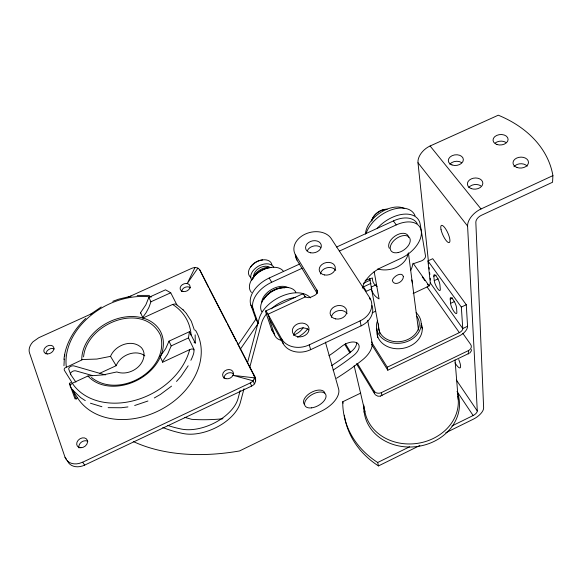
<?xml version="1.0" encoding="UTF-8"?>
<svg xmlns="http://www.w3.org/2000/svg" width="582" height="582" viewBox="0 0 582 582"><rect width="100%" height="100%" fill="white"/><g stroke="black" fill="none" stroke-linecap="round" stroke-linejoin="round"><path stroke-width="0.87" d="M67.476 460.835L68.574 462.872A15.081 11.764 -34.6 0 0 84.666 465.105L251.642 386.07C256.204 384.251 256.778 378.591 253.97 374.968L199.735 269.852C198.142 267.16 194.403 267.123 191.834 268.287L128.2 297.147M63.962 365.772L64.304 358.999M363.714 407.698L363.786 405.101M194.053 342.289L195.261 343.074L195.166 334.839M428.679 263.777L417.992 162.742A15.117 9.618 -40.3 0 1 430.105 145.987L498.287 115.2A122.162 88.595 -7.6 0 1 552.9 175.633L552.565 182.239L481.241 215.376A6.46 3.703 -38.7 0 0 475.836 222.222L483.635 407.807A12.178 5.573 -33 0 1 473.362 419.164L445.79 432.746M181.664 291.618L181.708 290.891A5.063 3.783 -22.2 0 1 189.667 287.268L190.532 287.872M63.947 359.378C65.431 343.453 74.343 329.106 85.823 318.347M64.624 356.722L64.878 354.918M45.963 353.812L46.131 352.714A5.267 3.841 -30.1 0 1 54.381 348.953M83.568 356.875C86.514 323.192 143.681 300.53 160.625 335.516C169.828 370.719 118.692 399.63 91.461 377.449M194.25 349.891L188.459 337.916L189.434 331.704L169.006 341.147L165.71 348.603L160.115 356.504L162.669 362.186L189.659 349.651C197.567 346.101 192.555 356.977 190.874 360.273M471.5 349.578L471.26 350.997L469.725 353.15M240.191 390.464L238.118 398.321A38.012 21.716 -24.9 0 1 181.344 429.058A180.078 111.322 -29.6 0 1 167.434 425.347M247.568 362.521L259.085 318.871A29.74 18.188 -29.6 0 1 282.459 295.867A29.74 18.188 -29.6 0 1 310.461 297.875M244.018 388.747L240.286 402.708A38.143 21.643 -25 0 1 183.323 433.561A180.762 110.987 -29.6 0 1 162.807 427.508M249.62 367.817L261.514 323.33A29.849 18.129 -29.6 0 1 266.796 313.509M183.097 309.908L176.906 304.903L170.73 292.775L165.506 289.814L148.89 297.373L145.835 304.837L140.546 312.687L142.939 318.012L144.387 318.463A42.806 32.374 -27.5 0 1 160.974 355.507L160.348 356.984A42.799 32.374 -27.5 0 1 126.025 384.549A42.799 32.374 -27.5 0 1 87.977 376.008L72.299 383.247L70.226 385.08L70.255 386.521L77.493 397.782A68.021 52.14 -27.4 0 0 163.557 408.178A68.021 52.14 -27.4 0 0 195.436 330.161M169.006 341.147L171.195 345.904L167.601 354.249L162.422 361.677L162.669 362.186M148.89 297.373L150.92 301.796L149.036 307.143L146.278 312.41L142.692 317.496L142.939 318.012L172.607 304.451L175.138 303.942L176.906 304.903M77.493 397.782L75.042 398.917L69.367 383.327L71.79 382.214L64.34 370.276L64.173 369.112L64.755 368.05L82.695 359.531L96.881 359.058L110.515 356.359C115.076 345.17 131.823 338.571 141.302 347.549A18.151 13.815 -27.6 0 1 144.045 353.863C144.372 366.929 128.615 376.27 116.837 371.942L103.123 374.888L87.969 376.016M194.999 267.538L187.215 283.565L197.887 268.113M188.161 365.802L180.937 376.445L176.499 381.443M238.38 344.559L255.898 319.14L250.864 305.041A25.972 16.398 -29.6 0 1 269.219 278.014L299.643 264.024M240.25 349.295L258.204 323.388L253.192 309.326L250.864 305.041M171.559 386.135L160.406 394.451L154.303 397.964M90.639 314.2L101.224 306.961M92.596 313.298L38.776 337.706L32.97 341.809A13.888 10.047 -30.1 0 0 29.515 352.925L65.024 457.263L66.494 459.984A15.154 11.786 -34.5 0 0 78.963 463.498L82.651 462.21L250.275 382.956C253.185 381.647 255.491 378.104 253.97 374.968M344.355 415.199A91.01 77.297 -5.4 0 0 378.482 465.913L419.84 445.536M378.482 465.913L377.689 462.501L409.51 446.838M451.938 425.959L473.144 415.519A4.903 2.248 -33 0 0 477.284 410.928L467.586 226.056L417.992 162.742M357.552 363.772L373.993 390.937A5.536 4.656 -11 0 0 381.392 392.617L468.539 350.553A5.522 4.496 -3.5 0 0 470.612 344.362L462.763 333.297M468.539 350.553L468.714 353.514L380.599 395.913M343.125 403.195L342.74 401.747L360.724 393.09M467.564 326.255L462.77 328.554A4.125 2.139 -34.6 0 1 459.344 332.635L387.256 367.213L387.808 370.21L459.569 335.763A9.618 4.991 -34.6 0 0 467.564 326.255L466.269 304.735L432.71 258.706L427.945 260.932L430.28 282.896L462.77 328.554L461.33 307.085L427.945 260.932M461.33 307.085L466.269 304.735M450.213 299.053A6.46 1.702 64.4 0 1 453.08 299.555A6.46 1.702 64.4 0 1 456.55 307.863L456.863 312.185A6.424 1.681 64.4 0 1 454.011 311.603A6.424 1.681 64.4 0 1 450.563 303.389L450.213 299.053L452.621 297.911M450.563 303.389L454.564 301.491M281.884 340.441A20.006 12.004 -29.6 0 1 274.653 334.956L269.124 318.398L283.23 343.686A20.959 16.762 -16.6 0 0 310.657 349.673L361.138 325.84A20.828 16.522 -12.6 0 0 372.036 305.601M434.259 280.633L433.816 276.246A6.337 1.63 64.9 0 1 436.478 276.53A6.337 1.63 64.9 0 1 439.905 284.714L440.312 289.079A6.293 1.615 64.8 0 1 437.664 288.716A6.293 1.615 64.8 0 1 434.259 280.633L438.188 278.785M372.196 312.803L375.477 311.261M413.147 293.51L427.072 286.955A3.965 2.241 -35.2 0 0 430.28 282.896M274.653 334.956L271.576 329.361L266.09 313.225A10.418 0.909 64.9 0 1 267.975 314.222L281.644 338.884A21.105 16.813 -16.6 0 0 309.246 344.864L360.091 320.893A20.974 16.572 -12.6 0 0 369.635 297.635L331.26 238.613A19.89 14.928 -14.3 0 0 305.375 234.044A19.89 14.928 -14.3 0 0 295.54 254.981L296.944 260.059L317.277 293.546M433.816 276.246L436.187 275.133M363.27 283.369L370.385 280.044M363.132 287.035L371.003 283.361M374.175 271.619L379.057 298.93A20.69 16.143 -9.6 0 1 371.265 287.086L376.103 284.831M371.934 288.687L366.369 291.291L363.088 286.257M265.77 310.955L302.793 293.779M295.54 254.981L316.899 290.069A4.94 3.834 -15 0 1 314.484 295.474L311.021 297.082A4.94 3.841 -15.3 0 1 304.866 296.209L305.288 296.922L267.975 314.222L269.619 319.096M99.864 373.229L116.174 365.692A17.605 13.502 -27.8 0 1 128.957 354.06A17.605 13.502 -27.8 0 1 144.831 355.842M171.195 345.904L188.459 337.916M467.586 226.056A16.049 9.188 -38.7 0 1 481.016 208.967L552.9 175.633M253.192 309.326A26.066 16.347 -29.6 0 1 271.663 282.277L302.189 268.222M339.321 251.126L396.247 224.914A25.841 15.678 -35.8 0 1 421.288 231.134A25.841 15.678 -35.8 0 1 400.962 258.35L381.581 267.364A24.757 14.565 -34 0 0 362.317 288.17M336.651 247.015L393.388 220.927A25.746 15.729 -35.9 0 1 417.178 223.539M150.92 301.796L170.73 292.775M147.937 401.005L134.675 405.509M112.777 301.309L118.793 299.133L131.045 296.18M365.161 280.459L372.422 277.941A22.698 13.43 -34.7 0 0 377.158 286.337M127.938 406.92L121.216 407.756L108.128 407.662M380.65 396.189L377.936 396.204L375.492 394.931M137.17 295.423L149.523 295.401M101.908 406.738L90.428 403.21M184.807 417.389L191.718 419.338A184.581 117.113 -29.6 0 0 222.921 418.764M92.494 375.594L75.995 370.916A3.55 2.204 -19 0 0 71.862 371.789A3.55 2.204 -19 0 0 70.778 374.663L75.9 382.112M105.327 374.932L74.14 365.947A3.536 2.212 -18.9 0 0 70.022 366.813A3.536 2.212 -18.9 0 0 68.945 369.679L70.778 374.663M85.292 400.649L80.622 397.593L72.859 390.158M182.763 309.471L185.942 312.927M430.105 145.987L481.016 208.967M381.537 395.367L381.945 395.738L381.392 392.617M186.276 313.371L191.303 321.213L194.388 330.089M65.024 457.263L66.588 459.438M393.388 220.927L396.247 224.914M69.367 383.327L70.655 385.131M413.075 263.195L429.29 286.068M422.248 276.894L424.86 280.582M427.464 284.263L428.512 285.74M427.072 286.955L459.344 332.635M82.651 462.21L84.666 465.105M456.441 380.133L477.284 410.928M457.008 391.475L473.144 415.519M371.396 341.947L387.256 367.213M371.527 344.231L387.808 370.21M345.337 343.598L350.51 352.132M344.784 344.435L349.913 352.91M356.431 363.699L374.59 393.752A1.833 0.946 -31.1 0 0 375.215 394.203M110.515 356.359L116.174 365.692M269.219 278.014L271.663 282.277M255.898 319.14L258.204 323.388M208.443 287.217L199.735 269.852M209.258 288.803L226.485 322.202M227.307 323.796L236.35 341.336M237.172 342.929L255.309 378.104M189.434 331.704L195.261 343.074M160.115 356.504L160.348 356.984M140.546 312.687L140.786 313.181M250.275 382.956L251.642 386.07M254.421 383.916L253.075 380.795L232.982 375.325L254.421 377.871L255.76 380.999M72.692 389.576L76.242 399.31M281.644 338.884L283.23 343.686M309.246 344.864L310.657 349.673M325.411 342.107L338.622 388.98A23.476 12.6 -29.2 0 1 321.468 411.088L239.478 450.97A212.801 131.219 -29.6 0 1 133.271 441.52M316.899 290.069L317.554 292.571M354.154 365.772L364.921 411.736M373.993 390.937L374.59 393.752M360.091 320.893L361.138 325.84M367.664 320.456L372.065 342.427A23.149 12.884 -31.2 0 1 362.295 360.04A184.581 117.113 -29.6 0 1 336.52 378.285M369.635 297.635L369.956 299.308M369.614 278.232L371.265 287.086M371.833 290.476L379.937 333.944M408.411 252.828L418.48 330.074M429.065 267.385L429.254 269.19M429.64 272.798L429.829 274.602M430.207 278.211L430.404 280.022M363.706 408.018L364.128 412.325M455.015 359.989L458.245 399.514M421.317 323.767A22.822 18.42 -9 0 1 401.231 348.589A22.822 18.42 -9 0 1 377.027 328.881M377.623 337.131A22.72 18.384 -9 0 1 377.507 332.7M421.113 325.513A22.72 18.384 -9 0 1 421.703 326.888M377.682 337.247A22.763 18.42 -9 0 1 377.587 332.3M421.972 327.237A22.763 18.42 -9 0 1 422.416 328.837M468.714 353.514A1.819 0.466 63.6 0 1 468.103 353.536M457.379 392.355A47.906 40.82 -7.7 0 1 421.004 445.87A47.906 40.82 -7.7 0 1 364.128 411.576M363.925 408.113A47.906 40.82 -7.7 0 1 363.954 406.382M457.816 396.095A47.113 40.085 -7.7 0 1 417.49 443.36A47.113 40.085 -7.7 0 1 364.652 410.048M416.152 312.694A22.487 18.086 -9.1 0 1 402.889 342.791A22.487 18.086 -9.1 0 1 377.565 320.624M416.872 316.324A20.545 16.522 -9.1 0 1 402.329 341.27A20.545 16.522 -9.1 0 1 378.555 323.883M377.689 462.501A91.541 77.552 -5.5 0 1 342.74 401.747M449.828 164.233A7.493 5.325 -6.6 0 1 461.57 162.574M495.289 142.925A7.501 5.223 -4.7 0 1 505.845 142.394M513.935 166.75A7.69 5.449 -3.4 0 1 527.212 166.139M468.765 187.52A7.682 5.558 -5.3 0 1 480.797 185.862M458.754 359.618A10.556 2.532 63.7 0 1 460.231 367.795A10.556 2.532 63.7 0 1 454.971 362.833M303.142 327.513A11.705 7.013 -29.6 0 1 293.393 335.145M252.784 279.025A12.789 8.286 -29.6 0 1 271.372 267.575M253.854 277.192A9.559 6.227 -29.6 0 1 258.684 268.498A9.559 6.227 -29.6 0 1 269.255 267.087M251.824 280.248A12.753 8.301 -29.6 0 1 258.19 266.316A12.753 8.301 -29.6 0 1 273.773 267.349M250.667 266.985A11.167 7.326 -29.5 0 1 262.657 259.936M250.697 277.316A12.702 8.323 -29.5 0 1 255.869 262.249A12.702 8.323 -29.5 0 1 271.925 264.839M302.495 293.968A10.367 1.331 65.1 0 1 305.237 296.907M293.874 334.948A8.439 6.751 -16.6 0 1 299.774 328.524A8.439 6.751 -16.6 0 1 308.569 329.856M320.486 274.006A8.112 6.235 -13.7 0 1 327.084 267.735A8.112 6.235 -13.7 0 1 335.727 270.419M307.398 250.551A7.959 5.995 -14.3 0 1 320.777 247.401M296.944 260.059A19.759 14.899 -14.3 0 1 295.292 254.487M331.369 317.357A8.395 6.678 -13.5 0 1 338.157 310.723A8.395 6.678 -13.5 0 1 347.141 313.676M307.791 328.75A20.006 12.004 -29.6 0 1 297.628 337.269M273.787 332.613A19.912 12.055 -29.6 0 1 271.576 329.361M263.559 299.628A16.442 10.287 -29.6 0 1 284.583 287.661M261.776 311.654A19.606 12.229 -29.6 0 1 272.645 291.16A19.606 12.229 -29.6 0 1 295.852 292.251M304.582 404.614A11.786 6.351 -29.1 0 1 310.875 392.639A11.786 6.351 -29.1 0 1 324.814 392.988M271.241 308.86A29.849 18.129 -29.6 0 1 295.154 297.489M411.714 279.898A20.69 16.143 -9.6 0 1 412.383 283.274M408.091 253.461A21.578 16.427 -9.9 0 1 377.703 268.964M365.416 234.095A25.281 15.721 -36.1 0 1 380.33 212.663A25.281 15.721 -36.1 0 1 404.599 208.596M366.063 233.455A28.773 17.787 -36 0 1 390.813 210.051A28.773 17.787 -36 0 1 415.046 215.696M377.209 228.377A28.933 17.707 -35.9 0 1 403.486 214.205A28.933 17.707 -35.9 0 1 420.204 224.245L425.507 255.978A4.438 2.59 -35.9 0 1 421.339 260.947L412.703 263.952A22.698 13.43 -34.7 0 1 410.681 270.368M371.876 220.934A11.123 7.013 -36.2 0 1 372.116 219.705M372.56 218.439A11.123 7.013 -36.2 0 1 385.888 209.411M371.462 220.876A12.651 7.966 -36.2 0 1 387.139 209.156M264.075 298.879A16.311 10.207 -29.6 0 1 284.831 287.784M252.304 279.265A16.158 10.418 -29.6 0 1 271.292 267.545M251.453 292.499A19.264 12.389 -29.6 0 1 259.157 272.056A19.264 12.389 -29.6 0 1 283.267 271.052M328.99 355.726A136.392 86.078 -29.6 0 0 341.532 346.508A12.782 7.144 -31.1 0 1 357.45 343.184A12.782 7.144 -31.1 0 1 353.616 355.493A165.746 104.927 -29.6 0 1 333.108 370.094M261.696 302.444A16.289 10.214 -29.6 0 1 271.692 289.392A16.289 10.214 -29.6 0 1 288.017 287.523M408.28 236.176A11.305 6.86 -35.8 0 1 408.593 237.383M389.322 248.318A11.305 6.86 -35.8 0 1 395.062 236.052A11.305 6.86 -35.8 0 1 408.011 235.637M356.744 342.631A12.746 7.173 -31.1 0 1 351.244 351.572A165.128 105.211 -29.6 0 1 331.558 365.656M172.607 304.451A65.57 49.674 -27.1 0 1 191.1 335.196M189.659 349.651A65.57 49.674 -27.1 0 1 135.81 400.118A65.57 49.674 -27.1 0 1 72.299 383.247M66.319 366.922A65.57 49.674 -27.1 0 1 151.378 297.009M81.793 359.814A42.806 32.374 -27.5 0 1 101.865 326.116A42.806 32.374 -27.5 0 1 142.939 318.012M79.065 447.987A5.696 4.43 -34 0 1 81.4 442.138A5.696 4.43 -34 0 1 87.846 441.396M224.092 378.475A5.434 4.38 -23.1 0 1 227.402 373.346A5.434 4.38 -23.1 0 1 233.586 374.008M403.341 276.428C403.697 281.724 394.363 286.781 392.326 280.611C392.886 276.69 401.784 271.132 403.341 276.428M452.003 164.953A7.551 5.34 -6.6 0 0 463.359 159.737A7.551 5.34 -6.6 0 0 452.134 155.67A7.551 5.34 -6.6 0 0 452.003 164.953M471.26 188.59A7.741 5.573 -5.4 0 0 482.842 183.214A7.741 5.573 -5.4 0 0 471.245 178.914A7.741 5.573 -5.4 0 0 471.26 188.59M496.89 144.496A7.559 5.238 -4.8 0 0 508.101 139.353A7.559 5.238 -4.8 0 0 496.693 135.424A7.559 5.238 -4.8 0 0 496.89 144.496M517.049 167.514A7.748 5.464 -3.5 0 0 528.485 162.211A7.748 5.464 -3.5 0 0 516.7 158.064A7.748 5.464 -3.5 0 0 517.049 167.514M441.047 229.694A9.421 2.684 65.6 0 0 448.904 242.636A9.421 2.684 65.6 0 0 446.088 229.628A9.421 2.684 65.6 0 0 441.047 229.694M310.715 252.814A8.01 6.009 -14.3 0 0 321.242 244.942A8.01 6.009 -14.3 0 0 308.402 242.665A8.01 6.009 -14.3 0 0 310.715 252.814M297.737 336.723A8.497 6.773 -16.6 0 0 308.947 328.03A8.497 6.773 -16.6 0 0 295.387 325.222A8.497 6.773 -16.6 0 0 297.737 336.723M324.523 274.959A8.17 6.249 -13.8 0 0 335.203 266.84A8.17 6.249 -13.8 0 0 322.05 264.417A8.17 6.249 -13.8 0 0 324.523 274.959M335.683 318.907A8.454 6.7 -13.6 0 0 346.69 310.33A8.454 6.7 -13.6 0 0 333.02 307.616A8.454 6.7 -13.6 0 0 335.683 318.907M311.632 407.858A11.8 6.337 -29.1 0 0 325.905 394.923A11.8 6.337 -29.1 0 0 308.38 397.186A11.8 6.337 -29.1 0 0 311.632 407.858M398.226 252.537A11.342 6.853 -35.8 0 0 409.75 238.067A11.342 6.853 -35.8 0 0 392.719 241.93A11.342 6.853 -35.8 0 0 398.226 252.537M225.874 378.686A5.565 4.467 -23.1 0 0 233.389 372.917A5.565 4.467 -23.1 0 0 224.783 370.93A5.565 4.467 -23.1 0 0 225.874 378.686M80.862 447.74A5.827 4.525 -33.9 0 0 87.358 440.298A5.827 4.525 -33.9 0 0 78.163 440.283A5.827 4.525 -33.9 0 0 80.862 447.74M47.579 353.958A5.384 3.921 -30 0 0 53.733 347.389A5.384 3.921 -30 0 0 45.251 347.534A5.384 3.921 -30 0 0 47.579 353.958M183.003 291.502A5.173 3.863 -22.2 0 0 190.096 286.344A5.173 3.863 -22.2 0 0 182.217 284.751A5.173 3.863 -22.2 0 0 183.003 291.502"/></g></svg>
